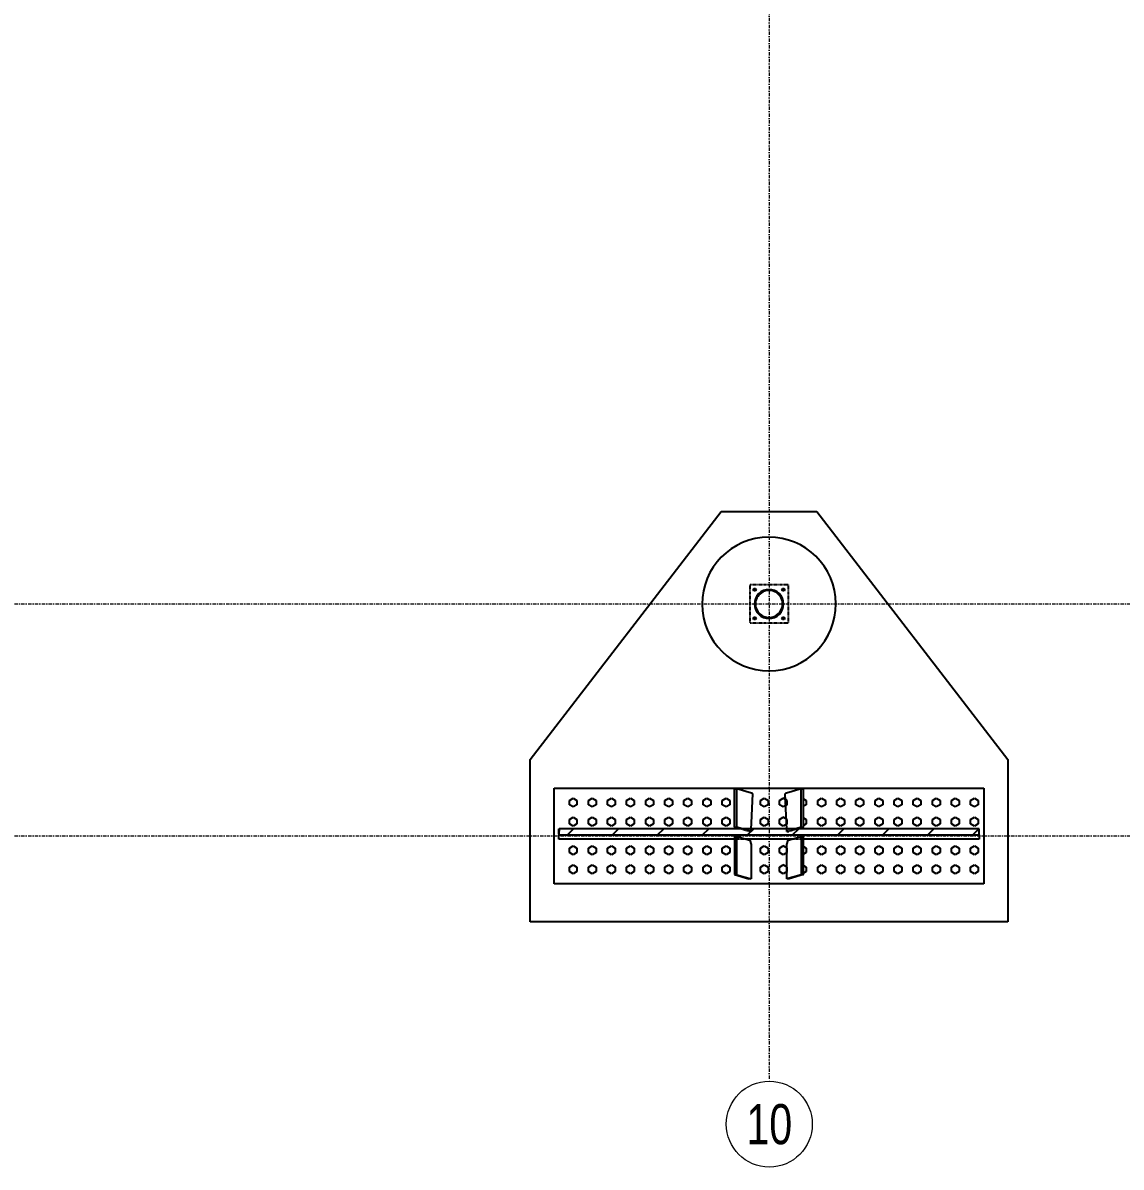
# Model space of a CAD drawing. Header units: millimetres. Extents: x 1541 to 289025, y -12015 to 47026.
# Drawn here: x 133450 to 134283, y -11969 to -11100 of the extents above; entities that cross this region are included whole.
import ezdxf
from ezdxf.enums import TextEntityAlignment as Align

# ---------------------------------------------------------------- set-up
doc = ezdxf.new("R2010")
doc.units = ezdxf.units.MM
doc.header["$LTSCALE"] = 0.1
for name, pattern in [('DASHDOTX2', [50.8, 25.4, -12.7, 0, -12.7]), ('DXK_LINE_DOT2', [3.9198, 1.9599, -1.9599]), ('Grid Line', [3.33375, 1.905, -0.47625, 0.47625, -0.47625])]:
    doc.linetypes.add(name, pattern=pattern)
doc.layers.get('0').update_dxf_attribs({"color": 255})
doc.layers.add('E_EJES', color=8, linetype='Continuous', lineweight=9)
doc.layers.add('E_EJES-1', color=8, linetype='Grid Line', lineweight=9)
doc.styles.add('Swis721 LtCn BT_1', font='swisscl.ttf', dxfattribs={"height": 0.42})

msp = doc.modelspace()

# ---------------------------------------------------------------- hatches: boundary and pattern name
at = {"linetype": 'Continuous'}
h = msp.add_hatch(dxfattribs=at)
h.set_pattern_fill('', scale=7.611392, style=0, pattern_type=0)
h.set_pattern_definition([(45, (134027.03, -11539.187), (-17.088, 17.088), [])])
h.paths.add_polyline_path([(134027.24, -11541.34), (134027.03, -11539.19), (134026.4, -11537.11), (134025.38, -11535.2), (134024.01, -11533.53), (134022.33, -11532.15), (134020.42, -11531.13), (134018.35, -11530.5), (134016.19, -11530.29), (134014.03, -11530.5), (134011.96, -11531.13), (134010.05, -11532.15), (134008.37, -11533.53), (134007, -11535.2), (134005.98, -11537.11), (134005.35, -11539.19), (134005.13, -11541.34), (134005.35, -11543.5), (134005.98, -11545.57), (134007, -11547.49), (134008.37, -11549.16), (134010.05, -11550.54), (134011.96, -11551.56), (134014.03, -11552.19), (134016.19, -11552.4), (134018.35, -11552.19), (134020.42, -11551.56), (134022.33, -11550.54), (134024.01, -11549.16), (134025.38, -11547.49), (134026.4, -11545.57), (134027.03, -11543.5)])
h.paths.add_polyline_path([(134025.73, -11545.3), (134024.78, -11547.08), (134023.49, -11548.65), (134021.93, -11549.93), (134020.14, -11550.89), (134018.2, -11551.47), (134016.19, -11551.67), (134014.17, -11551.47), (134012.24, -11550.89), (134010.45, -11549.93), (134008.88, -11548.65), (134007.6, -11547.08), (134006.65, -11545.3), (134006.06, -11543.36), (134005.86, -11541.34), (134006.06, -11539.33), (134006.65, -11537.39), (134007.6, -11535.6), (134008.88, -11534.04), (134010.45, -11532.75), (134012.24, -11531.8), (134014.17, -11531.21), (134016.19, -11531.01), (134018.2, -11531.21), (134020.14, -11531.8), (134021.93, -11532.75), (134023.49, -11534.04), (134024.78, -11535.6), (134025.73, -11537.39), (134026.32, -11539.33), (134026.52, -11541.34), (134026.32, -11543.36)])
h = msp.add_hatch(dxfattribs=at)
h.set_pattern_fill('', scale=7.611392, style=0, pattern_type=0)
h.set_pattern_definition([(45, (134175.497, -11712.02), (-17.088, 17.088), [])])
h.paths.add_polyline_path([(134175.67, -11715.92), (134175.5, -11712.02), (133856.88, -11712.02), (133856.71, -11715.92), (133856.71, -11716.68), (134175.67, -11716.68)])

# ---------------------------------------------------------------- linework, layer by layer
at = {"color": 2, "linetype": 'Continuous'}
for p, q in [((133834.98, -11659.5), (133979.94, -11471.25)), ((133979.94, -11471.25), (134052.43, -11471.25)), ((134052.43, -11471.25), (134197.4, -11659.5)), ((133834.98, -11782.73), (133834.98, -11659.5)), ((134197.4, -11659.5), (134197.4, -11782.73)), ((133853.09, -11753.74), (133853.09, -11681.25)), ((133853.09, -11681.25), (134179.29, -11681.25)), ((133989.95, -11710.75), (133989.95, -11681.65)), ((133989.95, -11681.65), (133991.84, -11681.69)), ((134002.84, -11684.98), (133991.84, -11681.69)), ((133991.84, -11710.8), (133991.84, -11681.69)), ((134040.54, -11681.69), (134029.54, -11684.98)), ((134040.54, -11681.69), (134042.43, -11681.65)), ((134040.54, -11710.8), (134040.54, -11681.69)), ((134042.43, -11710.75), (134042.43, -11681.65)), ((134179.29, -11681.25), (134179.29, -11753.74)), ((134003.88, -11685.29), (134002.84, -11684.98)), ((134002.84, -11707.84), (134003.88, -11685.29)), ((134029.54, -11684.98), (134028.5, -11685.29)), ((134029.54, -11707.84), (134028.5, -11685.29)), ((134002.65, -11712.02), (134002.84, -11707.84)), ((134029.73, -11712.02), (134029.54, -11707.84)), ((133856.71, -11712.05), (133856.88, -11712.02)), ((133856.88, -11712.02), (133856.71, -11715.92)), ((133856.71, -11715.92), (133856.71, -11712.05)), ((133856.71, -11715.92), (133856.71, -11716.68)), ((133856.71, -11719.8), (133856.71, -11716.68)), ((133856.71, -11716.68), (134175.67, -11716.68)), ((134175.5, -11712.02), (133856.88, -11712.02)), ((133991.84, -11717.86), (133989.94, -11717.81)), ((133989.94, -11717.81), (133989.94, -11746.84)), ((133994.19, -11712.02), (133989.95, -11710.75)), ((133989.95, -11710.75), (133991.84, -11710.8)), ((133991.83, -11746.89), (133991.84, -11717.86)), ((133995.93, -11712.02), (133991.84, -11710.8)), ((133991.84, -11717.86), (134001.77, -11720.78)), ((134002.55, -11714), (134002.65, -11712.02)), ((134029.82, -11714), (134029.73, -11712.02)), ((134030.61, -11720.78), (134040.54, -11717.86)), ((134040.54, -11710.8), (134036.45, -11712.02)), ((134042.43, -11710.75), (134038.19, -11712.02)), ((134040.54, -11710.8), (134042.43, -11710.75)), ((134042.43, -11717.81), (134040.54, -11717.86)), ((134040.54, -11717.86), (134040.55, -11746.89)), ((134042.44, -11746.84), (134042.43, -11717.81)), ((134175.67, -11712.05), (134175.5, -11712.02)), ((134175.67, -11715.92), (134175.5, -11712.02)), ((134175.67, -11715.92), (134175.67, -11712.05)), ((134175.67, -11716.68), (134175.67, -11715.92)), ((134175.67, -11716.68), (134175.67, -11719.8)), ((133989.94, -11719.8), (133856.71, -11719.8)), ((134033.92, -11719.8), (133998.46, -11719.8)), ((134001.77, -11720.78), (134002.6, -11723.92)), ((134002.6, -11723.92), (134002.55, -11750.02)), ((134029.77, -11723.92), (134030.61, -11720.78)), ((134029.83, -11750.02), (134029.77, -11723.92)), ((134175.67, -11719.8), (134042.43, -11719.8)), ((134179.29, -11753.74), (133853.09, -11753.74)), ((133989.94, -11746.84), (134000.82, -11750.02)), ((133989.94, -11746.84), (133991.83, -11746.89)), ((133991.83, -11746.89), (134002.55, -11750.02)), ((134002.55, -11750.02), (134000.82, -11750.02)), ((134040.55, -11746.89), (134029.83, -11750.02)), ((134031.56, -11750.02), (134029.83, -11750.02)), ((134042.44, -11746.84), (134031.56, -11750.02)), ((134040.55, -11746.89), (134042.44, -11746.84)), ((134197.4, -11782.73), (133834.98, -11782.73))]:
    msp.add_line(p, q, dxfattribs=at)
at = {"color": 7, "linetype": 'DXK_LINE_DOT2'}
for p, q in [((134030.69, -11526.85), (134001.69, -11526.85)), ((134001.69, -11526.85), (134001.69, -11555.84)), ((134030.69, -11526.85), (134030.69, -11555.84)), ((134030.69, -11555.84), (134001.69, -11555.84)), ((133853.09, -11753.74), (133853.09, -11681.25)), ((133853.09, -11681.25), (134179.29, -11681.25)), ((134179.29, -11681.25), (134179.29, -11753.74)), ((134000.82, -11714), (133994.19, -11712.02)), ((134002.55, -11714), (133995.93, -11712.02)), ((134002.55, -11714), (134000.82, -11714)), ((134036.45, -11712.02), (134029.82, -11714)), ((134029.82, -11714), (134031.56, -11714)), ((134038.19, -11712.02), (134031.56, -11714)), ((133998.46, -11719.8), (133989.94, -11719.8)), ((134042.43, -11719.8), (134033.92, -11719.8)), ((134179.29, -11753.74), (133853.09, -11753.74))]:
    msp.add_line(p, q, dxfattribs=at)
at = {"color": 7, "linetype": 'Continuous'}
for p, q in [((134004.19, -11530.47), (134004.75, -11529.49)), ((134004.75, -11531.45), (134004.19, -11530.47)), ((134004.75, -11529.49), (134005.88, -11529.49)), ((134005.88, -11531.45), (134004.75, -11531.45)), ((134005.88, -11529.49), (134006.45, -11530.47)), ((134006.45, -11530.47), (134005.88, -11531.45)), ((134025.93, -11530.47), (134026.5, -11529.49)), ((134026.5, -11531.45), (134025.93, -11530.47)), ((134026.5, -11529.49), (134027.63, -11529.49)), ((134027.63, -11531.45), (134026.5, -11531.45)), ((134027.63, -11529.49), (134028.19, -11530.47)), ((134028.19, -11530.47), (134027.63, -11531.45)), ((134004.19, -11552.22), (134004.75, -11551.24)), ((134004.75, -11553.2), (134004.19, -11552.22)), ((134004.75, -11551.24), (134005.88, -11551.24)), ((134005.88, -11553.2), (134004.75, -11553.2)), ((134005.88, -11551.24), (134006.45, -11552.22)), ((134006.45, -11552.22), (134005.88, -11553.2)), ((134025.93, -11552.22), (134026.5, -11551.24)), ((134026.5, -11553.2), (134025.93, -11552.22)), ((134026.5, -11551.24), (134027.63, -11551.24)), ((134027.63, -11553.2), (134026.5, -11553.2)), ((134027.63, -11551.24), (134028.19, -11552.22)), ((134028.19, -11552.22), (134027.63, -11553.2)), ((133864.69, -11690.45), (133867.59, -11688.77)), ((133864.69, -11693.8), (133864.69, -11690.45)), ((133867.59, -11688.77), (133870.49, -11690.45)), ((133870.49, -11690.45), (133870.49, -11693.8)), ((133879.18, -11690.45), (133882.08, -11688.77)), ((133879.18, -11693.8), (133879.18, -11690.45)), ((133882.08, -11688.77), (133884.98, -11690.45)), ((133884.98, -11690.45), (133884.98, -11693.8)), ((133893.68, -11690.45), (133896.58, -11688.77)), ((133893.68, -11693.8), (133893.68, -11690.45)), ((133896.58, -11688.77), (133899.48, -11690.45)), ((133899.48, -11690.45), (133899.48, -11693.8)), ((133908.18, -11690.45), (133911.08, -11688.77)), ((133908.18, -11693.8), (133908.18, -11690.45)), ((133911.08, -11688.77), (133913.98, -11690.45)), ((133913.98, -11690.45), (133913.98, -11693.8)), ((133922.68, -11690.45), (133925.58, -11688.77)), ((133922.68, -11693.8), (133922.68, -11690.45)), ((133925.58, -11688.77), (133928.48, -11690.45)), ((133928.48, -11690.45), (133928.48, -11693.8)), ((133937.18, -11690.45), (133940.08, -11688.77)), ((133937.18, -11693.8), (133937.18, -11690.45)), ((133940.08, -11688.77), (133942.97, -11690.45)), ((133942.97, -11690.45), (133942.97, -11693.8)), ((133951.67, -11690.45), (133954.57, -11688.77)), ((133951.67, -11693.8), (133951.67, -11690.45)), ((133954.57, -11688.77), (133957.47, -11690.45)), ((133957.47, -11690.45), (133957.47, -11693.8)), ((133966.17, -11690.45), (133969.07, -11688.77)), ((133966.17, -11693.8), (133966.17, -11690.45)), ((133969.07, -11688.77), (133971.97, -11690.45)), ((133971.97, -11690.45), (133971.97, -11693.8)), ((133980.67, -11690.45), (133983.57, -11688.77)), ((133980.67, -11693.8), (133980.67, -11690.45)), ((133983.57, -11688.77), (133986.47, -11690.45)), ((133986.47, -11690.45), (133986.47, -11693.8)), ((134009.66, -11690.45), (134012.56, -11688.77)), ((134009.66, -11693.8), (134009.66, -11690.45)), ((134012.56, -11688.77), (134015.46, -11690.45)), ((134015.46, -11690.45), (134015.46, -11693.8)), ((134024.16, -11690.45), (134027.06, -11688.77)), ((134024.16, -11693.8), (134024.16, -11690.45)), ((134029.96, -11690.45), (134027.06, -11688.77)), ((134029.96, -11693.8), (134029.96, -11690.45)), ((134042.43, -11689.28), (134044.46, -11690.45)), ((134044.46, -11690.45), (134044.46, -11693.8)), ((134053.16, -11690.45), (134056.06, -11688.77)), ((134053.16, -11693.8), (134053.16, -11690.45)), ((134056.06, -11688.77), (134058.96, -11690.45)), ((134058.96, -11690.45), (134058.96, -11693.8)), ((134067.66, -11690.45), (134070.56, -11688.77)), ((134067.66, -11693.8), (134067.66, -11690.45)), ((134070.56, -11688.77), (134073.46, -11690.45)), ((134073.46, -11690.45), (134073.46, -11693.8)), ((134082.15, -11690.45), (134085.05, -11688.77)), ((134082.15, -11693.8), (134082.15, -11690.45)), ((134085.05, -11688.77), (134087.95, -11690.45)), ((134087.95, -11690.45), (134087.95, -11693.8)), ((134096.65, -11690.45), (134099.55, -11688.77)), ((134096.65, -11693.8), (134096.65, -11690.45)), ((134099.55, -11688.77), (134102.45, -11690.45)), ((134102.45, -11690.45), (134102.45, -11693.8)), ((134111.15, -11690.45), (134114.05, -11688.77)), ((134111.15, -11693.8), (134111.15, -11690.45)), ((134114.05, -11688.77), (134116.95, -11690.45)), ((134116.95, -11690.45), (134116.95, -11693.8)), ((134125.65, -11690.45), (134128.55, -11688.77)), ((134125.65, -11693.8), (134125.65, -11690.45)), ((134128.55, -11688.77), (134131.45, -11690.45)), ((134131.45, -11690.45), (134131.45, -11693.8)), ((134140.15, -11690.45), (134143.05, -11688.77)), ((134140.15, -11693.8), (134140.15, -11690.45)), ((134143.05, -11688.77), (134145.95, -11690.45)), ((134145.95, -11690.45), (134145.95, -11693.8)), ((134154.64, -11690.45), (134157.54, -11688.77)), ((134154.64, -11693.8), (134154.64, -11690.45)), ((134157.54, -11688.77), (134160.44, -11690.45)), ((134160.44, -11690.45), (134160.44, -11693.8)), ((134169.14, -11690.45), (134172.04, -11688.77)), ((134169.14, -11693.8), (134169.14, -11690.45)), ((134172.04, -11688.77), (134174.94, -11690.45)), ((134174.94, -11690.45), (134174.94, -11693.8)), ((133867.59, -11695.47), (133864.69, -11693.8)), ((133870.49, -11693.8), (133867.59, -11695.47)), ((133882.08, -11695.47), (133879.18, -11693.8)), ((133884.98, -11693.8), (133882.08, -11695.47)), ((133896.58, -11695.47), (133893.68, -11693.8)), ((133899.48, -11693.8), (133896.58, -11695.47)), ((133911.08, -11695.47), (133908.18, -11693.8)), ((133913.98, -11693.8), (133911.08, -11695.47)), ((133925.58, -11695.47), (133922.68, -11693.8)), ((133928.48, -11693.8), (133925.58, -11695.47)), ((133940.08, -11695.47), (133937.18, -11693.8)), ((133942.97, -11693.8), (133940.08, -11695.47)), ((133954.57, -11695.47), (133951.67, -11693.8)), ((133957.47, -11693.8), (133954.57, -11695.47)), ((133969.07, -11695.47), (133966.17, -11693.8)), ((133971.97, -11693.8), (133969.07, -11695.47)), ((133983.57, -11695.47), (133980.67, -11693.8)), ((133986.47, -11693.8), (133983.57, -11695.47)), ((134012.56, -11695.47), (134009.66, -11693.8)), ((134015.46, -11693.8), (134012.56, -11695.47)), ((134027.06, -11695.47), (134024.16, -11693.8)), ((134029.96, -11693.8), (134027.06, -11695.47)), ((134044.46, -11693.8), (134042.43, -11694.97)), ((134056.06, -11695.47), (134053.16, -11693.8)), ((134058.96, -11693.8), (134056.06, -11695.47)), ((134070.56, -11695.47), (134067.66, -11693.8)), ((134073.46, -11693.8), (134070.56, -11695.47)), ((134085.05, -11695.47), (134082.15, -11693.8)), ((134087.95, -11693.8), (134085.05, -11695.47)), ((134099.55, -11695.47), (134096.65, -11693.8)), ((134102.45, -11693.8), (134099.55, -11695.47)), ((134114.05, -11695.47), (134111.15, -11693.8)), ((134116.95, -11693.8), (134114.05, -11695.47)), ((134128.55, -11695.47), (134125.65, -11693.8)), ((134131.45, -11693.8), (134128.55, -11695.47)), ((134143.05, -11695.47), (134140.15, -11693.8)), ((134145.95, -11693.8), (134143.05, -11695.47)), ((134157.54, -11695.47), (134154.64, -11693.8)), ((134160.44, -11693.8), (134157.54, -11695.47)), ((134172.04, -11695.47), (134169.14, -11693.8)), ((134174.94, -11693.8), (134172.04, -11695.47)), ((133864.69, -11704.95), (133867.59, -11703.27)), ((133864.69, -11708.29), (133864.69, -11704.95)), ((133867.59, -11709.97), (133864.69, -11708.29)), ((133867.59, -11703.27), (133870.49, -11704.95)), ((133870.49, -11708.29), (133867.59, -11709.97)), ((133870.49, -11704.95), (133870.49, -11708.29)), ((133879.18, -11704.95), (133882.08, -11703.27)), ((133879.18, -11708.29), (133879.18, -11704.95)), ((133882.08, -11709.97), (133879.18, -11708.29)), ((133882.08, -11703.27), (133884.98, -11704.95)), ((133884.98, -11708.29), (133882.08, -11709.97)), ((133884.98, -11704.95), (133884.98, -11708.29)), ((133893.68, -11704.95), (133896.58, -11703.27)), ((133893.68, -11708.29), (133893.68, -11704.95)), ((133896.58, -11709.97), (133893.68, -11708.29)), ((133896.58, -11703.27), (133899.48, -11704.95)), ((133899.48, -11708.29), (133896.58, -11709.97)), ((133899.48, -11704.95), (133899.48, -11708.29)), ((133908.18, -11704.95), (133911.08, -11703.27)), ((133908.18, -11708.29), (133908.18, -11704.95)), ((133911.08, -11709.97), (133908.18, -11708.29)), ((133911.08, -11703.27), (133913.98, -11704.95)), ((133913.98, -11708.29), (133911.08, -11709.97)), ((133913.98, -11704.95), (133913.98, -11708.29)), ((133922.68, -11704.95), (133925.58, -11703.27)), ((133922.68, -11708.29), (133922.68, -11704.95)), ((133925.58, -11709.97), (133922.68, -11708.29)), ((133925.58, -11703.27), (133928.48, -11704.95)), ((133928.48, -11708.29), (133925.58, -11709.97)), ((133928.48, -11704.95), (133928.48, -11708.29)), ((133937.18, -11704.95), (133940.08, -11703.27)), ((133937.18, -11708.29), (133937.18, -11704.95)), ((133940.08, -11709.97), (133937.18, -11708.29)), ((133940.08, -11703.27), (133942.97, -11704.95)), ((133942.97, -11708.29), (133940.08, -11709.97)), ((133942.97, -11704.95), (133942.97, -11708.29)), ((133951.67, -11704.95), (133954.57, -11703.27)), ((133951.67, -11708.29), (133951.67, -11704.95)), ((133954.57, -11709.97), (133951.67, -11708.29)), ((133954.57, -11703.27), (133957.47, -11704.95)), ((133957.47, -11708.29), (133954.57, -11709.97)), ((133957.47, -11704.95), (133957.47, -11708.29)), ((133966.17, -11704.95), (133969.07, -11703.27)), ((133966.17, -11708.29), (133966.17, -11704.95)), ((133969.07, -11709.97), (133966.17, -11708.29)), ((133969.07, -11703.27), (133971.97, -11704.95)), ((133971.97, -11708.29), (133969.07, -11709.97)), ((133971.97, -11704.95), (133971.97, -11708.29)), ((133980.67, -11704.95), (133983.57, -11703.27)), ((133980.67, -11708.29), (133980.67, -11704.95)), ((133983.57, -11709.97), (133980.67, -11708.29)), ((133983.57, -11703.27), (133986.47, -11704.95)), ((133986.47, -11708.29), (133983.57, -11709.97)), ((133986.47, -11704.95), (133986.47, -11708.29)), ((134009.66, -11704.95), (134012.56, -11703.27)), ((134009.66, -11708.29), (134009.66, -11704.95)), ((134012.56, -11709.97), (134009.66, -11708.29)), ((134012.56, -11703.27), (134015.46, -11704.95)), ((134015.46, -11708.29), (134012.56, -11709.97)), ((134015.46, -11704.95), (134015.46, -11708.29)), ((134024.16, -11704.95), (134027.06, -11703.27)), ((134024.16, -11708.29), (134024.16, -11704.95)), ((134027.06, -11709.97), (134024.16, -11708.29)), ((134029.96, -11704.95), (134027.06, -11703.27)), ((134029.96, -11708.29), (134027.06, -11709.97)), ((134029.96, -11708.29), (134029.96, -11704.95)), ((134042.43, -11703.77), (134044.46, -11704.95)), ((134044.46, -11708.29), (134042.43, -11709.46)), ((134044.46, -11704.95), (134044.46, -11708.29)), ((134053.16, -11704.95), (134056.06, -11703.27)), ((134053.16, -11708.29), (134053.16, -11704.95)), ((134056.06, -11709.97), (134053.16, -11708.29)), ((134056.06, -11703.27), (134058.96, -11704.95)), ((134058.96, -11708.29), (134056.06, -11709.97)), ((134058.96, -11704.95), (134058.96, -11708.29)), ((134067.66, -11704.95), (134070.56, -11703.27)), ((134067.66, -11708.29), (134067.66, -11704.95)), ((134070.56, -11709.97), (134067.66, -11708.29)), ((134070.56, -11703.27), (134073.46, -11704.95)), ((134073.46, -11708.29), (134070.56, -11709.97)), ((134073.46, -11704.95), (134073.46, -11708.29)), ((134082.15, -11704.95), (134085.05, -11703.27)), ((134082.15, -11708.29), (134082.15, -11704.95)), ((134085.05, -11709.97), (134082.15, -11708.29)), ((134085.05, -11703.27), (134087.95, -11704.95)), ((134087.95, -11708.29), (134085.05, -11709.97)), ((134087.95, -11704.95), (134087.95, -11708.29)), ((134096.65, -11704.95), (134099.55, -11703.27)), ((134096.65, -11708.29), (134096.65, -11704.95)), ((134099.55, -11709.97), (134096.65, -11708.29)), ((134099.55, -11703.27), (134102.45, -11704.95)), ((134102.45, -11708.29), (134099.55, -11709.97)), ((134102.45, -11704.95), (134102.45, -11708.29)), ((134111.15, -11704.95), (134114.05, -11703.27)), ((134111.15, -11708.29), (134111.15, -11704.95)), ((134114.05, -11709.97), (134111.15, -11708.29)), ((134114.05, -11703.27), (134116.95, -11704.95)), ((134116.95, -11708.29), (134114.05, -11709.97)), ((134116.95, -11704.95), (134116.95, -11708.29)), ((134125.65, -11704.95), (134128.55, -11703.27)), ((134125.65, -11708.29), (134125.65, -11704.95)), ((134128.55, -11709.97), (134125.65, -11708.29)), ((134128.55, -11703.27), (134131.45, -11704.95)), ((134131.45, -11708.29), (134128.55, -11709.97)), ((134131.45, -11704.95), (134131.45, -11708.29)), ((134140.15, -11704.95), (134143.05, -11703.27)), ((134140.15, -11708.29), (134140.15, -11704.95)), ((134143.05, -11709.97), (134140.15, -11708.29)), ((134143.05, -11703.27), (134145.95, -11704.95)), ((134145.95, -11708.29), (134143.05, -11709.97)), ((134145.95, -11704.95), (134145.95, -11708.29)), ((134154.64, -11704.95), (134157.54, -11703.27)), ((134154.64, -11708.29), (134154.64, -11704.95)), ((134157.54, -11709.97), (134154.64, -11708.29)), ((134157.54, -11703.27), (134160.44, -11704.95)), ((134160.44, -11708.29), (134157.54, -11709.97)), ((134160.44, -11704.95), (134160.44, -11708.29)), ((134169.14, -11704.95), (134172.04, -11703.27)), ((134169.14, -11708.29), (134169.14, -11704.95)), ((134172.04, -11709.97), (134169.14, -11708.29)), ((134172.04, -11703.27), (134174.94, -11704.95)), ((134174.94, -11708.29), (134172.04, -11709.97)), ((134174.94, -11704.95), (134174.94, -11708.29)), ((133864.69, -11726.69), (133867.59, -11725.02)), ((133864.69, -11730.04), (133864.69, -11726.69)), ((133867.59, -11725.02), (133870.49, -11726.69)), ((133870.49, -11726.69), (133870.49, -11730.04)), ((133879.18, -11726.69), (133882.08, -11725.02)), ((133879.18, -11730.04), (133879.18, -11726.69)), ((133882.08, -11725.02), (133884.98, -11726.69)), ((133884.98, -11726.69), (133884.98, -11730.04)), ((133893.68, -11726.69), (133896.58, -11725.02)), ((133893.68, -11730.04), (133893.68, -11726.69)), ((133896.58, -11725.02), (133899.48, -11726.69)), ((133899.48, -11726.69), (133899.48, -11730.04)), ((133908.18, -11726.69), (133911.08, -11725.02)), ((133908.18, -11730.04), (133908.18, -11726.69)), ((133911.08, -11725.02), (133913.98, -11726.69)), ((133913.98, -11726.69), (133913.98, -11730.04)), ((133922.68, -11726.69), (133925.58, -11725.02)), ((133922.68, -11730.04), (133922.68, -11726.69)), ((133925.58, -11725.02), (133928.48, -11726.69)), ((133928.48, -11726.69), (133928.48, -11730.04)), ((133937.18, -11726.69), (133940.08, -11725.02)), ((133937.18, -11730.04), (133937.18, -11726.69)), ((133940.08, -11725.02), (133942.97, -11726.69)), ((133942.97, -11726.69), (133942.97, -11730.04)), ((133951.67, -11726.69), (133954.57, -11725.02)), ((133951.67, -11730.04), (133951.67, -11726.69)), ((133954.57, -11725.02), (133957.47, -11726.69)), ((133957.47, -11726.69), (133957.47, -11730.04)), ((133966.17, -11726.69), (133969.07, -11725.02)), ((133966.17, -11730.04), (133966.17, -11726.69)), ((133969.07, -11725.02), (133971.97, -11726.69)), ((133971.97, -11726.69), (133971.97, -11730.04)), ((133980.67, -11726.69), (133983.57, -11725.02)), ((133980.67, -11730.04), (133980.67, -11726.69)), ((133983.57, -11725.02), (133986.47, -11726.69)), ((133986.47, -11726.69), (133986.47, -11730.04)), ((134009.66, -11726.69), (134012.56, -11725.02)), ((134009.66, -11730.04), (134009.66, -11726.69)), ((134012.56, -11725.02), (134015.46, -11726.69)), ((134015.46, -11726.69), (134015.46, -11730.04)), ((134024.16, -11726.69), (134027.06, -11725.02)), ((134024.16, -11730.04), (134024.16, -11726.69)), ((134029.96, -11726.69), (134027.06, -11725.02)), ((134029.96, -11730.04), (134029.96, -11726.69)), ((134042.44, -11725.52), (134044.46, -11726.69)), ((134044.46, -11726.69), (134044.46, -11730.04)), ((134053.16, -11726.69), (134056.06, -11725.02)), ((134053.16, -11730.04), (134053.16, -11726.69)), ((134056.06, -11725.02), (134058.96, -11726.69)), ((134058.96, -11726.69), (134058.96, -11730.04)), ((134067.66, -11726.69), (134070.56, -11725.02)), ((134067.66, -11730.04), (134067.66, -11726.69)), ((134070.56, -11725.02), (134073.46, -11726.69)), ((134073.46, -11726.69), (134073.46, -11730.04)), ((134082.15, -11726.69), (134085.05, -11725.02)), ((134082.15, -11730.04), (134082.15, -11726.69)), ((134085.05, -11725.02), (134087.95, -11726.69)), ((134087.95, -11726.69), (134087.95, -11730.04)), ((134096.65, -11726.69), (134099.55, -11725.02)), ((134096.65, -11730.04), (134096.65, -11726.69)), ((134099.55, -11725.02), (134102.45, -11726.69)), ((134102.45, -11726.69), (134102.45, -11730.04)), ((134111.15, -11726.69), (134114.05, -11725.02)), ((134111.15, -11730.04), (134111.15, -11726.69)), ((134114.05, -11725.02), (134116.95, -11726.69)), ((134116.95, -11726.69), (134116.95, -11730.04)), ((134125.65, -11726.69), (134128.55, -11725.02)), ((134125.65, -11730.04), (134125.65, -11726.69)), ((134128.55, -11725.02), (134131.45, -11726.69)), ((134131.45, -11726.69), (134131.45, -11730.04)), ((134140.15, -11726.69), (134143.05, -11725.02)), ((134140.15, -11730.04), (134140.15, -11726.69)), ((134143.05, -11725.02), (134145.95, -11726.69)), ((134145.95, -11726.69), (134145.95, -11730.04)), ((134154.64, -11726.69), (134157.54, -11725.02)), ((134154.64, -11730.04), (134154.64, -11726.69)), ((134157.54, -11725.02), (134160.44, -11726.69)), ((134160.44, -11726.69), (134160.44, -11730.04)), ((134169.14, -11726.69), (134172.04, -11725.02)), ((134169.14, -11730.04), (134169.14, -11726.69)), ((134172.04, -11725.02), (134174.94, -11726.69)), ((134174.94, -11726.69), (134174.94, -11730.04)), ((133867.59, -11731.71), (133864.69, -11730.04)), ((133870.49, -11730.04), (133867.59, -11731.71)), ((133882.08, -11731.71), (133879.18, -11730.04)), ((133884.98, -11730.04), (133882.08, -11731.71)), ((133896.58, -11731.71), (133893.68, -11730.04)), ((133899.48, -11730.04), (133896.58, -11731.71)), ((133911.08, -11731.71), (133908.18, -11730.04)), ((133913.98, -11730.04), (133911.08, -11731.71)), ((133925.58, -11731.71), (133922.68, -11730.04)), ((133928.48, -11730.04), (133925.58, -11731.71)), ((133940.08, -11731.71), (133937.18, -11730.04)), ((133942.97, -11730.04), (133940.08, -11731.71)), ((133954.57, -11731.71), (133951.67, -11730.04)), ((133957.47, -11730.04), (133954.57, -11731.71)), ((133969.07, -11731.71), (133966.17, -11730.04)), ((133971.97, -11730.04), (133969.07, -11731.71)), ((133983.57, -11731.71), (133980.67, -11730.04)), ((133986.47, -11730.04), (133983.57, -11731.71)), ((134012.56, -11731.71), (134009.66, -11730.04)), ((134015.46, -11730.04), (134012.56, -11731.71)), ((134027.06, -11731.71), (134024.16, -11730.04)), ((134029.96, -11730.04), (134027.06, -11731.71)), ((134044.46, -11730.04), (134042.44, -11731.21)), ((134056.06, -11731.71), (134053.16, -11730.04)), ((134058.96, -11730.04), (134056.06, -11731.71)), ((134070.56, -11731.71), (134067.66, -11730.04)), ((134073.46, -11730.04), (134070.56, -11731.71)), ((134085.05, -11731.71), (134082.15, -11730.04)), ((134087.95, -11730.04), (134085.05, -11731.71)), ((134099.55, -11731.71), (134096.65, -11730.04)), ((134102.45, -11730.04), (134099.55, -11731.71)), ((134114.05, -11731.71), (134111.15, -11730.04)), ((134116.95, -11730.04), (134114.05, -11731.71)), ((134128.55, -11731.71), (134125.65, -11730.04)), ((134131.45, -11730.04), (134128.55, -11731.71)), ((134143.05, -11731.71), (134140.15, -11730.04)), ((134145.95, -11730.04), (134143.05, -11731.71)), ((134157.54, -11731.71), (134154.64, -11730.04)), ((134160.44, -11730.04), (134157.54, -11731.71)), ((134172.04, -11731.71), (134169.14, -11730.04)), ((134174.94, -11730.04), (134172.04, -11731.71)), ((133864.69, -11741.19), (133867.59, -11739.52)), ((133864.69, -11744.54), (133864.69, -11741.19)), ((133867.59, -11746.21), (133864.69, -11744.54)), ((133867.59, -11739.52), (133870.49, -11741.19)), ((133870.49, -11744.54), (133867.59, -11746.21)), ((133870.49, -11741.19), (133870.49, -11744.54)), ((133879.18, -11741.19), (133882.08, -11739.52)), ((133879.18, -11744.54), (133879.18, -11741.19)), ((133882.08, -11746.21), (133879.18, -11744.54)), ((133882.08, -11739.52), (133884.98, -11741.19)), ((133884.98, -11744.54), (133882.08, -11746.21)), ((133884.98, -11741.19), (133884.98, -11744.54)), ((133893.68, -11741.19), (133896.58, -11739.52)), ((133893.68, -11744.54), (133893.68, -11741.19)), ((133896.58, -11746.21), (133893.68, -11744.54)), ((133896.58, -11739.52), (133899.48, -11741.19)), ((133899.48, -11744.54), (133896.58, -11746.21)), ((133899.48, -11741.19), (133899.48, -11744.54)), ((133908.18, -11741.19), (133911.08, -11739.52)), ((133908.18, -11744.54), (133908.18, -11741.19)), ((133911.08, -11746.21), (133908.18, -11744.54)), ((133911.08, -11739.52), (133913.98, -11741.19)), ((133913.98, -11744.54), (133911.08, -11746.21)), ((133913.98, -11741.19), (133913.98, -11744.54)), ((133922.68, -11741.19), (133925.58, -11739.52)), ((133922.68, -11744.54), (133922.68, -11741.19)), ((133925.58, -11746.21), (133922.68, -11744.54)), ((133925.58, -11739.52), (133928.48, -11741.19)), ((133928.48, -11744.54), (133925.58, -11746.21)), ((133928.48, -11741.19), (133928.48, -11744.54)), ((133937.18, -11741.19), (133940.08, -11739.52)), ((133937.18, -11744.54), (133937.18, -11741.19)), ((133940.08, -11746.21), (133937.18, -11744.54)), ((133940.08, -11739.52), (133942.97, -11741.19)), ((133942.97, -11744.54), (133940.08, -11746.21)), ((133942.97, -11741.19), (133942.97, -11744.54)), ((133951.67, -11741.19), (133954.57, -11739.52)), ((133951.67, -11744.54), (133951.67, -11741.19)), ((133954.57, -11746.21), (133951.67, -11744.54)), ((133954.57, -11739.52), (133957.47, -11741.19)), ((133957.47, -11744.54), (133954.57, -11746.21)), ((133957.47, -11741.19), (133957.47, -11744.54)), ((133966.17, -11741.19), (133969.07, -11739.52)), ((133966.17, -11744.54), (133966.17, -11741.19)), ((133969.07, -11746.21), (133966.17, -11744.54)), ((133969.07, -11739.52), (133971.97, -11741.19)), ((133971.97, -11744.54), (133969.07, -11746.21)), ((133971.97, -11741.19), (133971.97, -11744.54)), ((133980.67, -11741.19), (133983.57, -11739.52)), ((133980.67, -11744.54), (133980.67, -11741.19)), ((133983.57, -11746.21), (133980.67, -11744.54)), ((133983.57, -11739.52), (133986.47, -11741.19)), ((133986.47, -11744.54), (133983.57, -11746.21)), ((133986.47, -11741.19), (133986.47, -11744.54)), ((134009.66, -11741.19), (134012.56, -11739.52)), ((134009.66, -11744.54), (134009.66, -11741.19)), ((134012.56, -11746.21), (134009.66, -11744.54)), ((134012.56, -11739.52), (134015.46, -11741.19)), ((134015.46, -11744.54), (134012.56, -11746.21)), ((134015.46, -11741.19), (134015.46, -11744.54)), ((134024.16, -11741.19), (134027.06, -11739.52)), ((134024.16, -11744.54), (134024.16, -11741.19)), ((134027.06, -11746.21), (134024.16, -11744.54)), ((134029.96, -11741.19), (134027.06, -11739.52)), ((134029.96, -11744.54), (134027.06, -11746.21)), ((134029.96, -11744.54), (134029.96, -11741.19)), ((134042.44, -11740.02), (134044.46, -11741.19)), ((134044.46, -11744.54), (134042.44, -11745.7)), ((134044.46, -11741.19), (134044.46, -11744.54)), ((134053.16, -11741.19), (134056.06, -11739.52)), ((134053.16, -11744.54), (134053.16, -11741.19)), ((134056.06, -11746.21), (134053.16, -11744.54)), ((134056.06, -11739.52), (134058.96, -11741.19)), ((134058.96, -11744.54), (134056.06, -11746.21)), ((134058.96, -11741.19), (134058.96, -11744.54)), ((134067.66, -11741.19), (134070.56, -11739.52)), ((134067.66, -11744.54), (134067.66, -11741.19)), ((134070.56, -11746.21), (134067.66, -11744.54)), ((134070.56, -11739.52), (134073.46, -11741.19)), ((134073.46, -11744.54), (134070.56, -11746.21)), ((134073.46, -11741.19), (134073.46, -11744.54)), ((134082.15, -11741.19), (134085.05, -11739.52)), ((134082.15, -11744.54), (134082.15, -11741.19)), ((134085.05, -11746.21), (134082.15, -11744.54)), ((134085.05, -11739.52), (134087.95, -11741.19)), ((134087.95, -11744.54), (134085.05, -11746.21)), ((134087.95, -11741.19), (134087.95, -11744.54)), ((134096.65, -11741.19), (134099.55, -11739.52)), ((134096.65, -11744.54), (134096.65, -11741.19)), ((134099.55, -11746.21), (134096.65, -11744.54)), ((134099.55, -11739.52), (134102.45, -11741.19)), ((134102.45, -11744.54), (134099.55, -11746.21)), ((134102.45, -11741.19), (134102.45, -11744.54)), ((134111.15, -11741.19), (134114.05, -11739.52)), ((134111.15, -11744.54), (134111.15, -11741.19)), ((134114.05, -11746.21), (134111.15, -11744.54)), ((134114.05, -11739.52), (134116.95, -11741.19)), ((134116.95, -11744.54), (134114.05, -11746.21)), ((134116.95, -11741.19), (134116.95, -11744.54)), ((134125.65, -11741.19), (134128.55, -11739.52)), ((134125.65, -11744.54), (134125.65, -11741.19)), ((134128.55, -11746.21), (134125.65, -11744.54)), ((134128.55, -11739.52), (134131.45, -11741.19)), ((134131.45, -11744.54), (134128.55, -11746.21)), ((134131.45, -11741.19), (134131.45, -11744.54)), ((134140.15, -11741.19), (134143.05, -11739.52)), ((134140.15, -11744.54), (134140.15, -11741.19)), ((134143.05, -11746.21), (134140.15, -11744.54)), ((134143.05, -11739.52), (134145.95, -11741.19)), ((134145.95, -11744.54), (134143.05, -11746.21)), ((134145.95, -11741.19), (134145.95, -11744.54)), ((134154.64, -11741.19), (134157.54, -11739.52)), ((134154.64, -11744.54), (134154.64, -11741.19)), ((134157.54, -11746.21), (134154.64, -11744.54)), ((134157.54, -11739.52), (134160.44, -11741.19)), ((134160.44, -11744.54), (134157.54, -11746.21)), ((134160.44, -11741.19), (134160.44, -11744.54)), ((134169.14, -11741.19), (134172.04, -11739.52)), ((134169.14, -11744.54), (134169.14, -11741.19)), ((134172.04, -11746.21), (134169.14, -11744.54)), ((134172.04, -11739.52), (134174.94, -11741.19)), ((134174.94, -11744.54), (134172.04, -11746.21)), ((134174.94, -11741.19), (134174.94, -11744.54))]:
    msp.add_line(p, q, dxfattribs=at)
at = {"color": 2, "linetype": 'Continuous'}
for radius, start, end in [(50.74, 6, 186), (50.74, 186, 6), (11.05, 11.25, 191.25), (10.33, 348.75, 168.75), (11.05, 191.25, 11.25), (10.33, 168.75, 348.75)]:
    msp.add_arc((134016.19, -11541.34), radius, start, end, dxfattribs=at)
at = {"layer": 'E_EJES'}
msp.add_circle((134016.43, -11936.28), 32.62, dxfattribs=at)
at = {"layer": 'E_EJES-1', "linetype": 'DASHDOTX2'}
for p, q in [((134016.43, -9278.21), (134016.43, -11903.66)), ((130946.89, -11541.34), (138169.72, -11541.34)), ((130946.89, -11717.49), (138169.72, -11717.49))]:
    msp.add_line(p, q, dxfattribs=at)

# ---------------------------------------------------------------- texts
at = {"layer": 'E_EJES', "style": 'Swis721 LtCn BT_1'}
msp.add_text('10', height=30.446, dxfattribs=at).set_placement((134016.43, -11936.28), align=Align.MIDDLE_CENTER)

doc.saveas('drawing.dxf')
